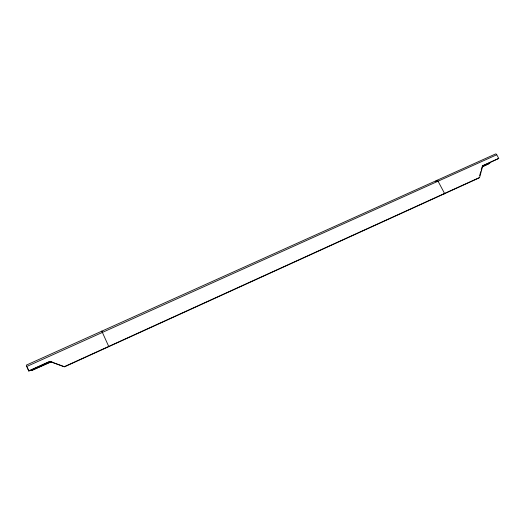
<?xml version="1.0" encoding="UTF-8"?>
<svg xmlns="http://www.w3.org/2000/svg" width="525" height="525" viewBox="0 0 525 525"><rect width="100%" height="100%" fill="white"/><g stroke="black" fill="none" stroke-linecap="round" stroke-linejoin="round"><path stroke-width="0.79" d="M479.673 175.593L480.749 171.649M481.176 170.067L481.819 167.698M479.601 177.483L482.829 165.611L498.75 158.419L496.748 154.77A1.463 0.768 66 0 0 495.456 154.015L26.309 365.137L26.677 366.529L28.882 371.083L50.006 361.535L64.477 366.844L479.03 177.968L479.601 177.483L64.253 366.693L49.757 361.371L28.58 370.939M436.852 180.383L435.684 181.512L436.852 180.383A1.496 0.663 65.9 0 1 438.053 181.21L438.185 181.46M444.577 193.456L444.065 193.915L444.57 193.443L438.053 181.21M482.829 165.611L482.252 166.117L498.75 158.419M51.653 361.423L31.493 370.545L51.903 361.587M482.475 166.569L489.858 163.229L481.911 167.062M26.677 366.529L496.748 154.77M102.06 331.702L101.843 331.144M108.826 346.664L102.132 331.866M102.375 332.423L101.83 331.15M27.293 367.415L28.56 370.348"/></g></svg>
